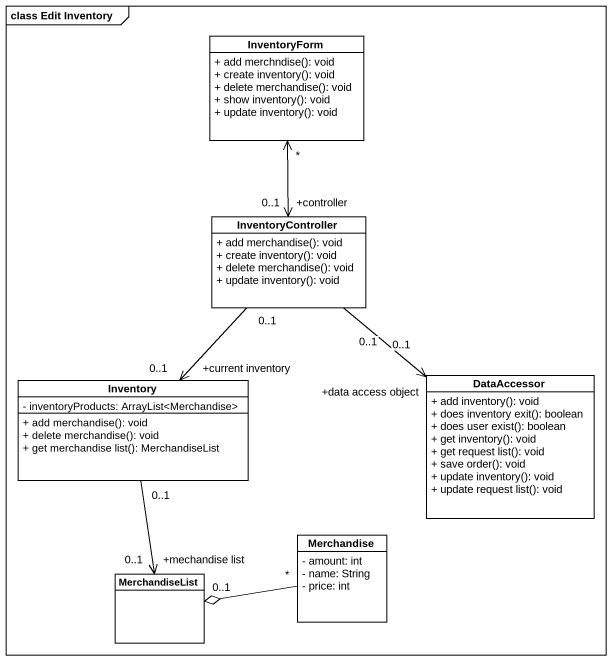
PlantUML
@startuml
mainframe class Edit Inventory
hide circle
hide empty members
skinparam classAttributeIconSize 0
class InventoryForm {
  + add merchndise(): void
  + create inventory(): void
  + delete merchandise(): void
  + show inventory(): void
  + update inventory(): void
}
class InventoryController {
  + add merchandise(): void
  + create inventory(): void
  + delete merchandise(): void
  + update inventory(): void
}
class Inventory {
  - inventoryProducts: ArrayList<Merchandise>
  + add merchandise(): void
  + delete merchandise(): void
  + get merchandise list(): MerchandiseList
}
class DataAccessor {
  + add inventory(): void
  + does inventory exit(): boolean
  + does user exist(): boolean
  + get inventory(): void
  + get request list(): void
  + save order(): void
  + update inventory(): void
  + update request list(): void
}
class Merchandise {
  - amount: int
  - name: String
  - price: int
}
class MerchandiseList
InventoryForm "*" <--> "+controller\n0..1" InventoryController
InventoryController "0..1" --> "+current inventory\n0..1" Inventory
InventoryController "0..1" --> "+data access object\n0..1" DataAccessor
Inventory "0..1" --> "+mechandise list\n0..1" MerchandiseList
Merchandise "*" -left-o "0..1" MerchandiseList
@enduml
